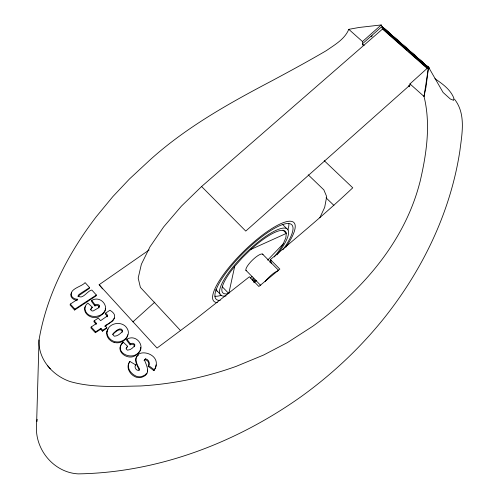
<?xml version="1.0" encoding="UTF-8"?>
<svg xmlns="http://www.w3.org/2000/svg" width="499" height="499" viewBox="0 0 499 499"><rect width="100%" height="100%" fill="white"/><g stroke="black" fill="none" stroke-linecap="round" stroke-linejoin="round"><path stroke-width="0.75" d="M84.98 307.945C84.998 318.624 101.472 319.086 105.083 310.216M147.486 371.543L147.504 370.058M383.351 29.004L381.217 24.95L359.18 27.457L348.789 29.341C344.684 39.259 334.798 44.723 326.421 50.592C308.432 61.121 290.112 71.058 271.749 80.9C228.798 103.48 186.015 127.351 149.806 160.098L129.428 179.022L112.811 196.637L96.17 216.84C68.531 252.974 46.663 294.759 39.034 339.931L36.577 424.605C34.362 448.9 53.505 472.547 78.175 473.875C157.952 472.647 235.721 442.869 300.485 397.11A390.91 347.279 -25 0 0 384.43 317.726C422.79 269.423 450.578 212 459.891 150.742C461.999 133.757 466.166 113.753 454.408 99.083M156.112 364.875L155.688 367.507M140.699 347.354L140.2 350.179M381.217 24.95L362.486 41.56L362.374 44.611L363.528 45.64M105.264 309.505L105.326 308.401M382.271 26.946L382.321 27.869L382.677 26.478L381.074 27.277L362.405 43.85L364.133 45.397M382.677 26.478L381.922 28.025L383.731 27.401L383.213 29.248M383.731 27.401L383.039 29.004L384.848 28.387L384.33 30.233M384.848 28.387L384.155 29.99L385.97 29.372L385.446 31.219M385.97 29.372L385.278 30.975L387.087 30.352L386.563 32.198M387.087 30.352L386.394 31.961L388.21 31.337L387.686 33.184M388.21 31.337L387.517 32.946L389.332 32.323L388.802 34.169M389.332 32.323L388.64 33.932L390.455 33.314L389.925 35.161M390.455 33.314L389.763 34.924L391.578 34.3L391.048 36.146M391.578 34.3L390.885 35.909L392.701 35.292L392.17 37.132M392.701 35.292L392.008 36.901L393.823 36.277L393.293 38.124M393.823 36.277L393.131 37.893L394.952 37.269L394.416 39.115M394.952 37.269L394.26 38.885L396.081 38.261L395.545 40.101M396.081 38.261L395.389 39.876L397.204 39.253L396.668 41.093M397.204 39.253L396.518 40.868L398.333 40.244L397.797 42.091M398.333 40.244L397.647 41.866L399.468 41.236L398.926 43.082M399.468 41.236L398.776 42.858L400.597 42.234L400.055 44.074M400.597 42.234L399.905 43.856L401.726 43.226L401.184 45.072M36.92 421.561L37.175 419.285M401.726 43.226L401.04 44.848L402.861 44.224L402.313 46.064M78.324 295.764L78.393 295.183L80.002 293.774L89.577 287.561L85.086 282.621C81.749 286.869 68.962 288.541 71.544 296.007C72.785 298.202 75.312 299.338 77.782 299.219L70.34 304.059L70.072 304.976L74.6 310.035L96.058 295.938L96.357 295.021L91.841 290.056C88.092 290.056 82.092 300.529 78.324 295.764L78.044 296.68M402.861 44.224L402.169 45.846L403.997 45.222L403.448 47.062M403.997 45.222L403.304 46.844L405.132 46.22L404.583 48.06M405.132 46.22L404.44 47.848L406.267 47.218L405.718 49.058M406.267 47.218L405.575 48.846L407.402 48.216L406.853 50.056M408.444 49.975L408.538 49.22L406.716 49.844L407.402 48.216M408.538 49.22L407.851 50.848L409.679 50.218L409.124 52.058M409.679 50.218L408.993 51.852L410.82 51.222L410.259 53.062M410.82 51.222L410.128 52.85L411.956 52.227L411.401 54.067M411.956 52.227L411.27 53.855L413.097 53.231L412.542 55.065M434.928 78.711C442.364 83.738 450.335 89.39 453.803 98.016L453.635 100.336L450.304 98.989L443.087 92.458L428.522 67.128L409.966 83.901L409.573 86.764L408.419 85.734M413.097 53.231L412.411 54.865L414.245 54.235L413.683 56.075M414.245 54.235L413.552 55.869L415.386 55.239L414.825 57.079M415.386 55.239L414.7 56.874L416.528 56.244L415.966 58.084M416.528 56.244L415.842 57.884L417.675 57.254L417.108 59.088M417.675 57.254L416.989 58.888L418.823 58.258L418.256 60.098M418.823 58.258L418.137 59.899L419.971 59.269L419.403 61.109M419.971 59.269L419.285 60.909L421.119 60.279L420.551 62.119M421.119 60.279L420.432 61.92L422.266 61.29L421.699 63.13M422.266 61.29L421.58 62.936L423.42 62.3L422.846 64.14M423.42 62.3L422.734 63.947L424.568 63.317L423.994 65.151M424.568 63.317L423.882 64.957L425.722 64.327L425.148 66.161M425.722 64.327L425.036 65.974L426.876 65.344L426.296 67.178M427.905 67.097L428.03 66.361L426.19 66.991L426.876 65.344M128.586 364.214C127.289 369.503 131.848 374.344 136.383 376.265A8.751 7.828 14 0 0 141.816 376.527L145.016 375.005L146.899 373.071M122.112 332.284L122.629 330.413C120.359 326.296 115.219 331.523 113.105 333.575L112.836 334.611L114.277 336.195C117.546 336.214 120.365 333.688 122.448 331.398L122.629 330.413M139.152 370.532L139.271 369.94C137.113 365.418 132.728 358.875 138.554 355.076M134.237 346.817L134.811 344.928L134.312 343.961L132.722 343.262L131.686 343.437L130.476 343.954L130.133 344.834L126.596 340.118L126.939 339.239C136.801 333.207 147.174 348.071 136.576 354.515C129.428 361.943 114.053 351.57 122.355 343.306M134.811 344.928L134.587 345.944L132.067 348.352L130.058 349.612L127.42 350.186L126.16 348.926L126.216 348.134L127.613 346.269L123.06 342.052C112.699 352.774 133.851 362.024 139.726 350.872M222.311 286.794L228.792 293.537L234.686 266.379L242.327 257.752L250.847 249.438L286.32 233.407L283.027 230.133M98.914 307.833L99.463 305.949L98.989 305.008L97.424 304.328L96.388 304.484L95.178 304.976L94.879 305.881L91.467 301.315L91.76 300.398C101.484 294.622 111.745 309.031 101.085 315.262C92.995 322.479 78.019 311.544 87.855 303.074L92.284 307.172L90.569 309.86M99.463 305.949L98.284 307.995L93.138 310.971L92.016 310.946L90.793 309.717L90.862 308.956L92.284 307.172M114.527 318.069L112.805 320.901L104.74 326.477M127.894 334.735C127.176 338.584 123.814 341.353 120.197 342.414A10.385 9.088 10.9 0 1 114.14 342.401M78.393 295.183L78.112 296.1L89.284 288.484L89.577 287.561M74.6 310.035L74.881 309.124L96.357 295.021M102.426 331.205L106.493 328.429L106.811 327.537L105.052 325.585C112.069 321.986 119.922 316.229 109.936 310.228L105.526 313.191L107.104 314.457L107.347 315.961L100.611 320.657L98.272 318.069L94.192 320.807L96.532 323.408L91.192 327.007L90.893 327.905L95.365 332.727L100.667 329.246L100.979 328.354L102.738 330.313L102.426 331.205L100.667 329.246M94.192 320.807L93.887 321.705L96.226 324.306L96.532 323.408M95.365 332.727L95.671 331.835L100.979 328.354M105.526 313.191L105.214 314.096L106.786 315.356L107.035 316.865M107.254 316.272L107.566 315.368M122.723 342.932L123.06 342.052M127.613 346.269L126.359 348.121M135.291 365.717L135.647 364.856L129.877 361.451L128.748 363.696M428.03 66.361L427.344 68.007L429.184 67.371L428.859 68.581L429.639 68.619M144.024 360.552L145.571 358.856C148.933 359.336 150.486 363.765 148.147 366.291L153.873 370.638C166.859 350.965 123.59 343.836 139.633 369.085L138.398 370.47C135.884 370.389 134.044 366.946 135.647 364.856M274.294 256.96A43.831 11.471 -44.5 0 0 283.232 243.849L285.815 237.848L286.32 233.407A43.831 11.471 -44.5 0 0 250.847 249.438M153.873 370.638L155.332 368.225M84.992 307.49L85.578 306.224M319.822 217.789L324.674 207.378L326.695 196.612L323.845 189.869L308.207 174.812M108.046 329.053C105.277 332.814 106.998 338.06 110.585 340.599A9.256 8.109 10.9 0 0 114.14 342.401M148.147 366.291C150.218 363.946 147.991 360.066 145.203 359.717M129.877 361.451C125.28 367.177 129.996 374.942 136.021 377.113A8.745 7.822 13.9 0 0 141.448 377.381C151.571 374.144 146.781 366.391 144.392 359.692L145.571 358.856M71.525 292.67C68.85 296.356 73.702 300.71 77.501 300.136M112.774 334.467C114.889 332.409 120.028 327.188 122.292 331.299M250.423 278.111L252.039 276.421M267.632 260.135L283.232 243.849M427.362 68.575L382.496 29.073L201.59 186.52L181.355 206.193L163.666 226.889L149.999 246.799L141.36 264.295L138.186 278.093L140.394 287.38L180.139 330.157M254.172 282.746L256.467 280.644M132.89 321.886L154.84 302.101M409.904 85.136L245.751 231.074L201.59 186.52M371.113 36.851L372.279 35.816M271.331 263.709L270.396 259.561C298.29 236.17 326.284 212.823 352.756 187.811L324.207 160.666M149.139 249.974L99.139 284.723L102.588 288.89M102.738 330.313L106.811 327.537M382.296 27.42L382.621 27.258M130.133 344.834L131.337 344.316L133.245 344.316L134.456 345.801M94.879 305.881L97.985 305.413L99.158 306.854M148.515 365.43L154.253 369.784M348.789 29.341L362.486 41.56M409.966 83.901L424.025 96.444C430.924 124.501 426.52 153.935 420.064 181.642L419.665 183.058C404.259 242.464 361.582 290.954 312.786 326.246L287.343 342.626L263.572 355.039L236.301 366.31C205.538 377.4 173.209 384.005 140.575 385.976C117.302 386.351 93.12 388.004 70.44 381.66C52.844 375.897 37.936 359.199 39.034 339.931M326.078 197.841L333.912 205.401M282.609 224.506L286.775 228.636M270.396 259.561L279.839 269.104L258.856 286.47L249.4 276.777L193.6 320.757L157.042 348.071L99.139 284.723M262.486 254.041L278.542 270.283M245.895 270.24L260.79 285.503M219.928 293.905L215.861 289.651A46.825 12.506 -44.5 0 0 217.121 291.173M91.192 327.007L95.671 331.835M70.34 304.059L74.881 309.124M47.573 365.673L50.312 368.836M126.939 339.239L130.476 343.954M91.76 300.398L95.178 304.976M217.358 302.619A56.106 14.689 -44.5 0 1 229.989 266.198A56.106 14.689 -44.5 0 1 284.149 222.361A56.106 14.689 -44.5 0 1 285.79 247.23M255.837 280.195A56.106 14.689 -44.5 0 1 253.542 282.191M271.362 260.484A43.831 11.471 -44.5 0 1 269.859 262.206M253.735 278.037A43.831 11.471 -44.5 0 1 251.983 279.502M228.792 293.537A43.831 11.471 -44.5 0 1 234.686 266.379M246.45 270.814A11.677 3.056 -44.5 0 1 252.4 260.135A11.677 3.056 -44.5 0 1 262.992 254.665M226.134 295.876A46.9 12.275 -44.5 0 1 232.89 267.108A46.9 12.275 -44.5 0 1 280.656 228.611A46.9 12.275 -44.5 0 1 276.951 254.92M253.979 278.835A46.9 12.275 -44.5 0 1 252.232 280.307M220.246 300.454A53.037 13.885 -44.5 0 1 230.937 266.528A53.037 13.885 -44.5 0 1 283.002 224.431A53.037 13.885 -44.5 0 1 282.896 249.806M255.033 279.914A53.037 13.885 -44.5 0 1 253.299 281.405M288.877 223.845A52.95 14.147 -44.5 0 1 287.792 229.952M221.5 295.202A52.95 14.147 -44.5 0 1 214.863 296.194M265.106 281.548A11.758 2.819 -44.5 0 1 278.055 270.82M107.042 331.442C106.505 334.704 108.451 337.748 110.909 339.719A9.269 8.115 11 0 0 116.492 341.877A10.398 9.094 11 0 0 120.533 341.528C124.157 340.474 127.519 337.704 128.237 333.856A8.776 7.678 11.3 0 0 127.226 328.66C122.854 320.47 108.876 322.354 107.042 331.442M428.522 67.128L426.021 86.969L424.025 96.444L428.522 67.128"/></g></svg>
